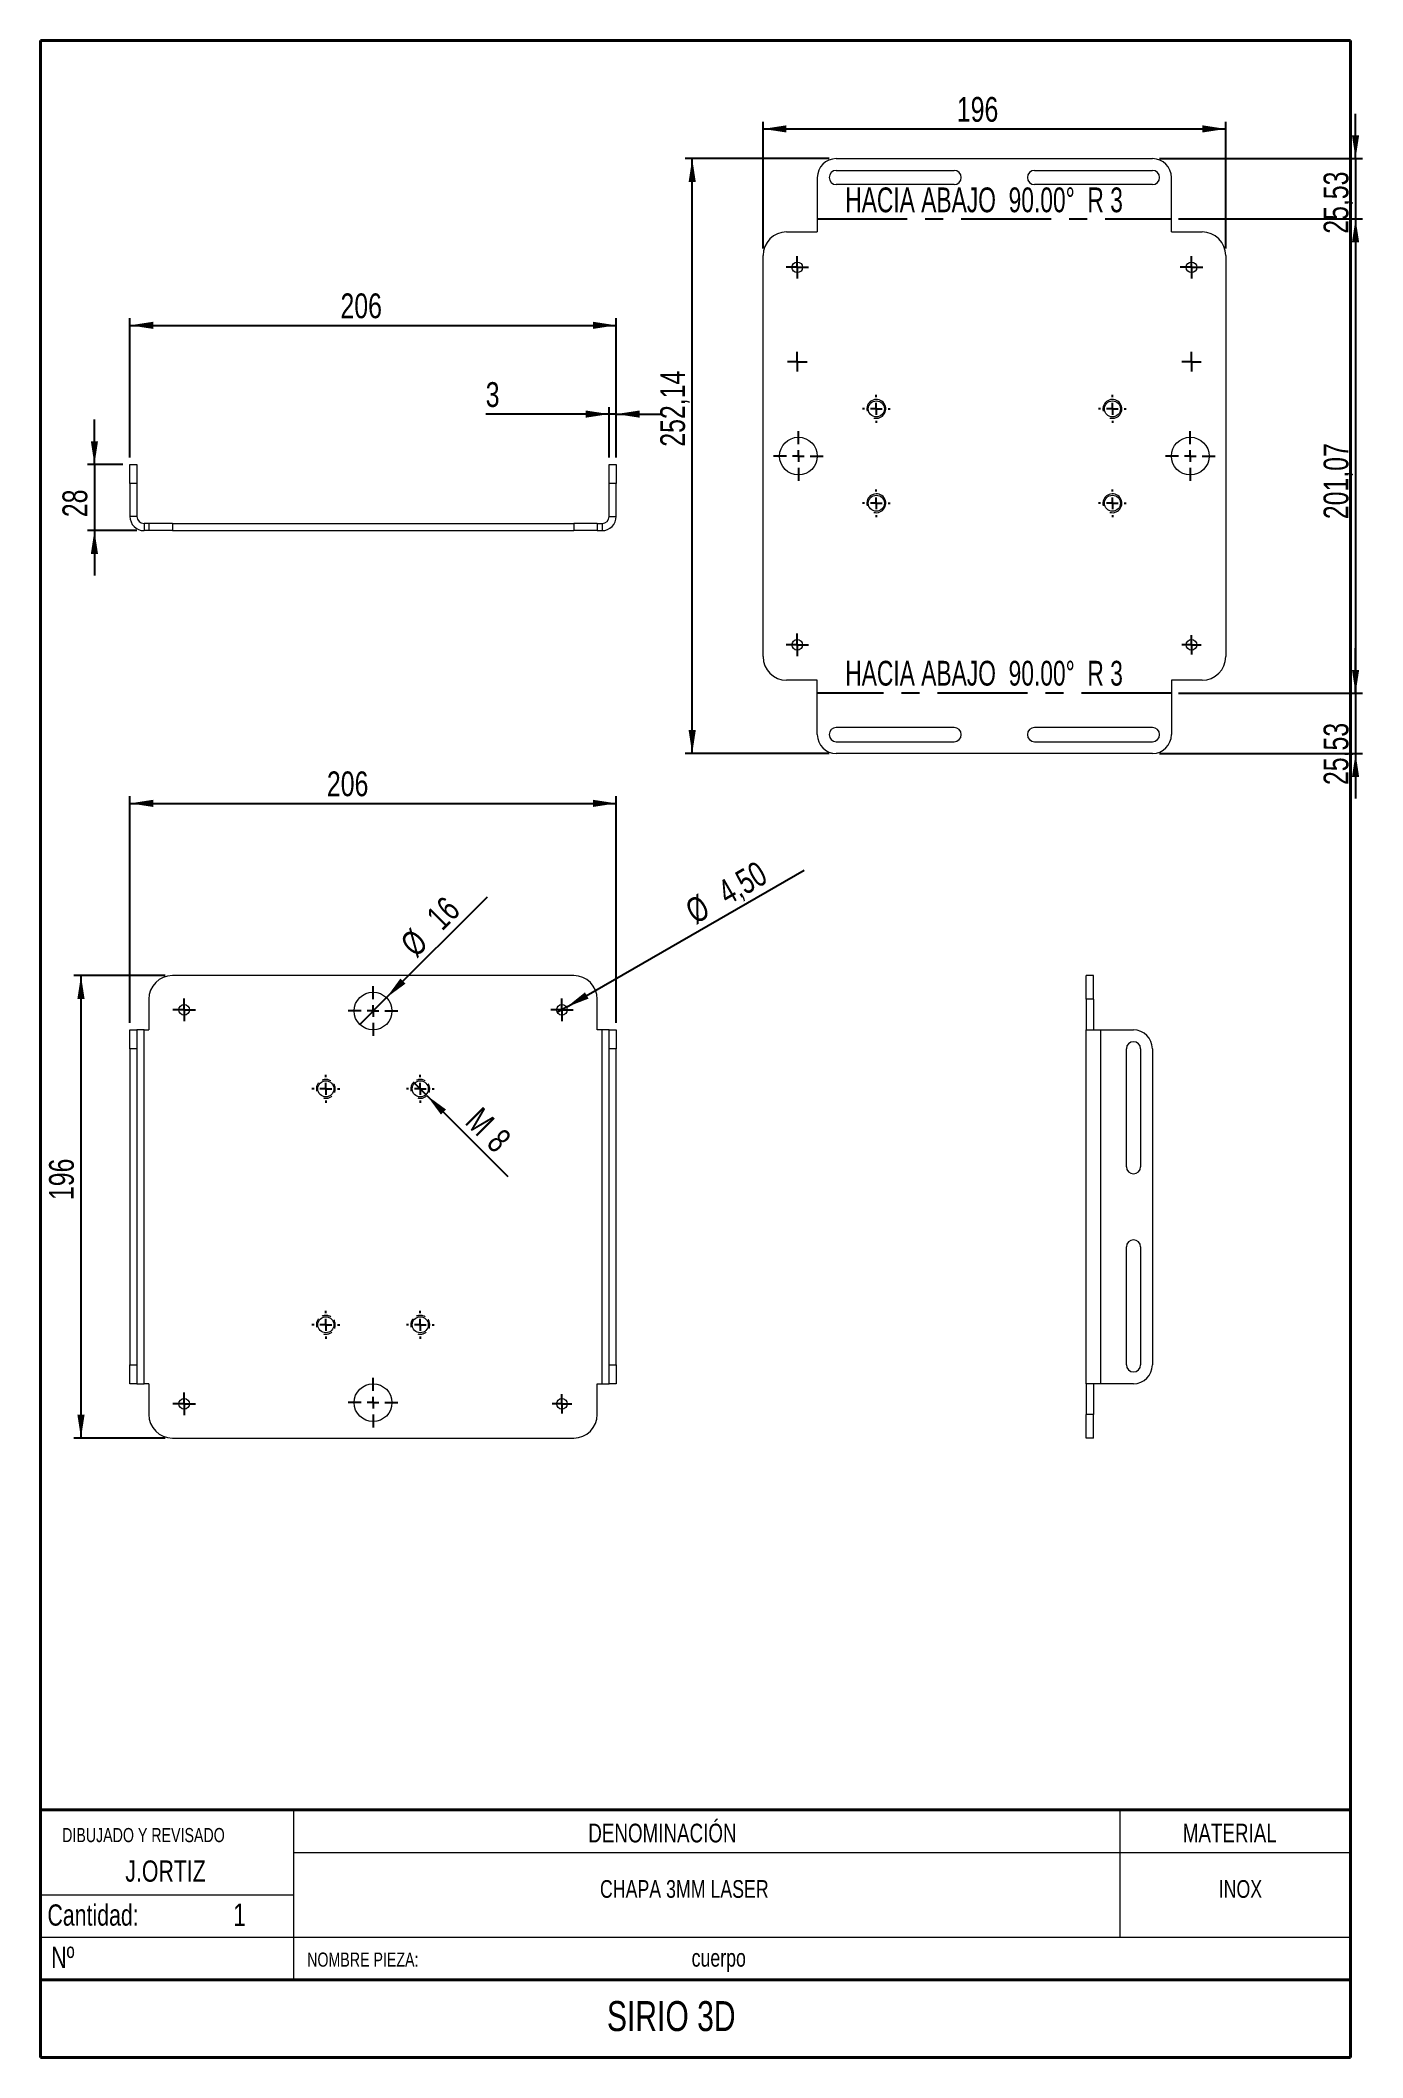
# Model space of a CAD drawing. Header units: millimetres. Extents: x 51 to 611, y 24 to 879.
import ezdxf

# ---------------------------------------------------------------- set-up
doc = ezdxf.new("R2010")
doc.units = ezdxf.units.MM
doc.header["$LTSCALE"] = 3
doc.linetypes.add('CENTERX2', pattern=[20.32, 12.7, -2.54, 2.54, -2.54])
doc.linetypes.add('HIDDEN', pattern=[1.905, 1.27, -0.635])
doc.layers.add('FORMAT', color=7, linetype='Continuous')
doc.styles.add('SLDTEXTSTYLE0', font='TXT', dxfattribs={"width": 0.75})
doc.styles.add('SLDTEXTSTYLE1', font='TXT', dxfattribs={"width": 0.6875})
doc.dimstyles.new('SLDDIMSTYLE0', dxfattribs={"dimtxt": 10.5, "dimasz": 9.906, "dimexe": 0, "dimexo": 0.0625, "dimgap": 2.625, "dimtad": 1, "dimrnd": 1e-09, "dimzin": 12, "dimdsep": 46, "dimtxsty": 'SLDTEXTSTYLE0', "dimsah": 1, "dimcen": 0.09, "dimadec": 0, "dimazin": 3, "dimtfac": 1, "dimtofl": 0, "dimtmove": 0, "dimatfit": 3, "dimfxl": 0, "dimfrac": 2, "dimtolj": 1, "dimtzin": 12, "dimarcsym": 0})
doc.dimstyles.new('SLDDIMSTYLE1', dxfattribs={"dimtxt": 10.5, "dimasz": 9.906, "dimexe": 0, "dimexo": 0.0625, "dimgap": 2.625, "dimtad": 1, "dimrnd": 1e-09, "dimzin": 12, "dimdsep": 46, "dimtxsty": 'SLDTEXTSTYLE0', "dimblk1": 'NONE', "dimsah": 1, "dimcen": 0, "dimadec": 0, "dimazin": 3, "dimtfac": 1, "dimtmove": 0, "dimatfit": 3, "dimldrblk": 'NONE', "dimfxl": 0, "dimfrac": 2, "dimtolj": 1, "dimtzin": 12, "dimarcsym": 0})
doc.dimstyles.new('SLDDIMSTYLE2', dxfattribs={"dimtxt": 10.5, "dimasz": 9.906, "dimexe": 0, "dimexo": 0.0625, "dimgap": 2.625, "dimtad": 1, "dimrnd": 1e-09, "dimzin": 12, "dimdsep": 46, "dimtxsty": 'SLDTEXTSTYLE0', "dimblk1": 'NONE', "dimsah": 1, "dimcen": 0, "dimadec": 0, "dimazin": 3, "dimtfac": 1, "dimtmove": 0, "dimatfit": 3, "dimldrblk": 'NONE', "dimfxl": 0, "dimfrac": 2, "dimtolj": 1, "dimtzin": 12, "dimarcsym": 0})
doc.dimstyles.new('SLDDIMSTYLE3', dxfattribs={"dimtxt": 10.5, "dimasz": 9.906, "dimexe": 0, "dimexo": 0.0625, "dimgap": 2.625, "dimtad": 1, "dimrnd": 1e-09, "dimzin": 12, "dimdsep": 46, "dimtxsty": 'SLDTEXTSTYLE0', "dimsah": 1, "dimcen": 0.09, "dimadec": 0, "dimazin": 3, "dimtfac": 1, "dimtmove": 0, "dimatfit": 0, "dimfxl": 0, "dimfrac": 2, "dimtolj": 1, "dimtzin": 12, "dimarcsym": 0})

# ---------------------------------------------------------------- blocks, each defined once
blk = doc.blocks.new('_D')
at = {"layer": 'FORMAT'}
for p, q in [((88.93, 462.61), (88.93, 558.61)), ((294.93, 462.61), (294.93, 558.61)), ((88.93, 555.61), (294.93, 555.61))]:
    blk.add_line(p, q, dxfattribs=at)
for points in [[(88.93, 555.61), (98.84, 554.08), (98.84, 557.13)], [(294.93, 555.61), (285.03, 557.13), (285.03, 554.08)]]:
    blk.add_solid(points, dxfattribs=at)
at = {"layer": 'FORMAT', "insert": (172.38, 569.14, -27.9), "char_height": 10.5, "attachment_point": 1, "style": 'SLDTEXTSTYLE0'}
blk.add_mtext('206', dxfattribs=at)
blk = doc.blocks.new('_D_1')
at = {"layer": 'FORMAT'}
for p, q in [((103.93, 482.61), (65.2, 482.61)), ((68.2, 482.61), (68.2, 286.61)), ((103.93, 286.61), (65.2, 286.61))]:
    blk.add_line(p, q, dxfattribs=at)
for points in [[(68.2, 482.61), (66.68, 472.7), (69.73, 472.7)], [(68.2, 286.61), (69.73, 296.51), (66.68, 296.51)]]:
    blk.add_solid(points, dxfattribs=at)
at = {"layer": 'FORMAT', "insert": (54.67, 387.47, -27.9), "char_height": 10.5, "attachment_point": 1, "rotation": 90, "style": 'SLDTEXTSTYLE0'}
blk.add_mtext('196', dxfattribs=at)
blk = doc.blocks.new('_D_2')
at = {"layer": 'FORMAT'}
for q in [(240.36, 516.03), (186.27, 461.95)]:
    blk.add_line((197.59, 473.26), q, dxfattribs=at)
blk.add_solid([(197.59, 473.26), (205.67, 479.19), (203.51, 481.35)], dxfattribs=at)
at = {"layer": 'FORMAT', "char_height": 10.5, "attachment_point": 1, "rotation": 45, "style": 'SLDTEXTSTYLE0'}
for s, insert in [('16', (213.75, 508.63, -27.9)), ('%%c', (202.67, 497.32, -27.9))]:
    blk.add_mtext(s, dxfattribs=dict(at, insert=insert))
blk = doc.blocks.new('_NONE')
blk = doc.blocks.new('_D_3')
at = {"layer": 'FORMAT'}
for q in [(209.1, 437.44), (249.06, 397.48)]:
    blk.add_line((214.76, 431.78), q, dxfattribs=at)
blk.add_solid([(214.76, 431.78), (220.69, 423.7), (222.84, 425.85)], dxfattribs=at)
at = {"layer": 'FORMAT', "char_height": 10.5, "attachment_point": 1, "rotation": 315, "style": 'SLDTEXTSTYLE0'}
for s, insert in [('M', (237.88, 427.54, -27.9)), ('8', (246.98, 418.44, -27.9))]:
    blk.add_mtext(s, dxfattribs=dict(at, insert=insert))
blk = doc.blocks.new('_D_4')
at = {"layer": 'FORMAT'}
for q in [(374.56, 527.36), (269.98, 466.98)]:
    blk.add_line((273.88, 469.23), q, dxfattribs=at)
blk.add_solid([(273.88, 469.23), (283.22, 472.87), (281.7, 475.51)], dxfattribs=at)
at = {"layer": 'FORMAT', "char_height": 10.5, "attachment_point": 1, "rotation": 30, "style": 'SLDTEXTSTYLE0'}
for s, insert in [('4,50', (336.82, 521.35, -27.9)), ('%%c', (323.19, 513.29, -27.9))]:
    blk.add_mtext(s, dxfattribs=dict(at, insert=insert))
blk = doc.blocks.new('SW_CENTERMARKSYMBOL_0')
at = {"layer": 'FORMAT', "color": 0}
for p, q in [((-2.5, 0), (-4.15, 0)), ((0, 0), (-2.5, 0)), ((0, 2.5), (0, 4.15)), ((0, 0), (0, 2.5)), ((0, 0), (0, -2.5)), ((0, 0), (2.5, 0)), ((2.5, 0), (4.15, 0)), ((0, -2.5), (0, -4.15))]:
    blk.add_line(p, q, dxfattribs=at)
blk = doc.blocks.new('SW_CENTERMARKSYMBOL_1')
at = {"layer": 'FORMAT', "color": 0}
for p, q in [((-2.5, 0), (-4.75, 0)), ((0, 0), (-2.5, 0)), ((0, 2.5), (0, 4.75)), ((0, 0), (0, 2.5)), ((0, 0), (0, -2.5)), ((0, 0), (2.5, 0)), ((2.5, 0), (4.75, 0)), ((0, -2.5), (0, -4.75))]:
    blk.add_line(p, q, dxfattribs=at)
blk = doc.blocks.new('SW_CENTERMARKSYMBOL_2')
at = {"layer": 'FORMAT', "color": 0}
for p, q in [((0, 0), (-2.5, 0)), ((0, 2.5), (0, 4.75)), ((0, 0), (0, 2.5)), ((0, 0), (0, -2.5)), ((0, 0), (2.5, 0)), ((2.5, 0), (4.75, 0)), ((-2.5, 0), (-4.75, 0)), ((0, -2.5), (0, -4.75))]:
    blk.add_line(p, q, dxfattribs=at)
blk = doc.blocks.new('SW_CENTERMARKSYMBOL_3')
at = {"layer": 'FORMAT', "color": 0}
for p, q in [((0, 0), (-2.5, 0)), ((0, 2.5), (0, 4.15)), ((0, 0), (0, 2.5)), ((0, 0), (0, -2.5)), ((0, 0), (2.5, 0)), ((2.5, 0), (4.15, 0)), ((-2.5, 0), (-4.15, 0)), ((0, -2.5), (0, -4.15))]:
    blk.add_line(p, q, dxfattribs=at)
blk = doc.blocks.new('SW_CENTERMARKSYMBOL_4')
at = {"layer": 'FORMAT', "color": 0}
for p, q in [((0, 0), (-2.5, 0)), ((0, 2.5), (0, 4.75)), ((0, 0), (0, 2.5)), ((0, 0), (0, -2.5)), ((0, 0), (2.5, 0)), ((2.5, 0), (4.75, 0)), ((-2.5, 0), (-4.75, 0)), ((0, -2.5), (0, -4.75))]:
    blk.add_line(p, q, dxfattribs=at)
blk = doc.blocks.new('SW_CENTERMARKSYMBOL_5')
at = {"layer": 'FORMAT', "color": 0}
for p, q in [((-2.5, 0), (-4.15, 0)), ((0, 0), (-2.5, 0)), ((0, 2.5), (0, 4.15)), ((0, 0), (0, 2.5)), ((0, 0), (0, -2.5)), ((0, 0), (2.5, 0)), ((2.5, 0), (4.15, 0)), ((0, -2.5), (0, -4.15))]:
    blk.add_line(p, q, dxfattribs=at)
blk = doc.blocks.new('SW_CENTERMARKSYMBOL_6')
at = {"layer": 'FORMAT', "color": 0}
for p, q in [((-5, 0), (-5.9, 0)), ((0, 0), (-2.5, 0)), ((0, 5), (0, 5.9)), ((0, 0), (0, 2.5)), ((0, 0), (0, -2.5)), ((0, 0), (2.5, 0)), ((5, 0), (5.9, 0)), ((0, -5), (0, -5.9))]:
    blk.add_line(p, q, dxfattribs=at)
blk = doc.blocks.new('SW_CENTERMARKSYMBOL_7')
at = {"layer": 'FORMAT', "color": 0}
for p, q in [((-5, 0), (-5.9, 0)), ((0, 0), (-2.5, 0)), ((0, 5), (0, 5.9)), ((0, 0), (0, 2.5)), ((0, 0), (0, -2.5)), ((0, 0), (2.5, 0)), ((5, 0), (5.9, 0)), ((0, -5), (0, -5.9))]:
    blk.add_line(p, q, dxfattribs=at)
blk = doc.blocks.new('SW_CENTERMARKSYMBOL_8')
at = {"layer": 'FORMAT', "color": 0}
for p, q in [((-5, 0), (-5.9, 0)), ((0, 0), (-2.5, 0)), ((0, 5), (0, 5.9)), ((0, 0), (0, 2.5)), ((0, 0), (0, -2.5)), ((0, 0), (2.5, 0)), ((5, 0), (5.9, 0)), ((0, -5), (0, -5.9))]:
    blk.add_line(p, q, dxfattribs=at)
blk = doc.blocks.new('SW_CENTERMARKSYMBOL_9')
at = {"layer": 'FORMAT', "color": 0}
for p, q in [((0, 0), (-2.5, 0)), ((0, 5), (0, 5.9)), ((0, 0), (0, 2.5)), ((0, 0), (0, -2.5)), ((0, 0), (2.5, 0)), ((5, 0), (5.9, 0)), ((-5, 0), (-5.9, 0)), ((0, -5), (0, -5.9))]:
    blk.add_line(p, q, dxfattribs=at)
blk = doc.blocks.new('SW_CENTERMARKSYMBOL_10')
at = {"layer": 'FORMAT', "color": 0}
for p, q in [((0, 5), (0, 10.5)), ((-5, 0), (-10.5, 0)), ((0, 0), (-2.5, 0)), ((0, 0), (0, 2.5)), ((0, 0), (0, -2.5)), ((0, 0), (2.5, 0)), ((5, 0), (10.5, 0)), ((0, -5), (0, -10.5))]:
    blk.add_line(p, q, dxfattribs=at)
blk = doc.blocks.new('SW_CENTERMARKSYMBOL_11')
at = {"layer": 'FORMAT', "color": 0}
for p, q in [((0, 5), (0, 10.5)), ((0, 0), (-2.5, 0)), ((0, 0), (0, 2.5)), ((0, 0), (0, -2.5)), ((0, 0), (2.5, 0)), ((5, 0), (10.5, 0)), ((-5, 0), (-10.5, 0)), ((0, -5), (0, -10.5))]:
    blk.add_line(p, q, dxfattribs=at)
blk = doc.blocks.new('_D_5')
at = {"layer": 'FORMAT'}
for p, q in [((88.93, 702.2), (88.93, 761.21)), ((294.93, 702.2), (294.93, 761.21)), ((88.93, 758.21), (294.93, 758.21))]:
    blk.add_line(p, q, dxfattribs=at)
for points in [[(88.93, 758.21), (98.84, 756.69), (98.84, 759.73)], [(294.93, 758.21), (285.03, 759.73), (285.03, 756.69)]]:
    blk.add_solid(points, dxfattribs=at)
at = {"layer": 'FORMAT', "insert": (178.13, 771.74, 0.1), "char_height": 10.5, "attachment_point": 1, "style": 'SLDTEXTSTYLE0'}
blk.add_mtext('206', dxfattribs=at)
blk = doc.blocks.new('_D_6')
at = {"layer": 'FORMAT'}
for p, q in [((73.9, 699.2), (73.9, 718.25)), ((85.93, 699.2), (70.9, 699.2)), ((73.9, 699.2), (73.9, 671.2)), ((91.93, 671.2), (70.9, 671.2)), ((73.9, 671.2), (73.9, 652.15))]:
    blk.add_line(p, q, dxfattribs=at)
for points in [[(73.9, 699.2), (75.42, 709.11), (72.37, 709.11)], [(73.9, 671.2), (72.37, 661.29), (75.42, 661.29)]]:
    blk.add_solid(points, dxfattribs=at)
at = {"layer": 'FORMAT', "insert": (60.36, 676.92, 0.1), "char_height": 10.5, "attachment_point": 1, "rotation": 90, "style": 'SLDTEXTSTYLE0'}
blk.add_mtext('28', dxfattribs=at)
blk = doc.blocks.new('_D_7')
at = {"layer": 'FORMAT'}
for p, q in [((291.93, 720.6), (239.65, 720.6)), ((291.93, 702.2), (291.93, 723.6)), ((294.93, 720.6), (291.93, 720.6)), ((294.93, 702.2), (294.93, 723.6)), ((294.93, 720.6), (313.98, 720.6))]:
    blk.add_line(p, q, dxfattribs=at)
for points in [[(291.93, 720.6), (282.03, 722.12), (282.03, 719.07)], [(294.93, 720.6), (304.84, 719.07), (304.84, 722.12)]]:
    blk.add_solid(points, dxfattribs=at)
at = {"layer": 'FORMAT', "insert": (239.65, 734.13, 0.1), "char_height": 10.5, "attachment_point": 1, "style": 'SLDTEXTSTYLE0'}
blk.add_mtext('3', dxfattribs=at)
blk = doc.blocks.new('_D_8')
at = {"layer": 'FORMAT'}
for p, q in [((608.12, 828.87), (608.12, 847.92)), ((525.12, 828.87), (611.12, 828.87)), ((608.12, 828.87), (608.12, 803.33)), ((533.12, 803.33), (611.12, 803.33)), ((608.12, 803.33), (608.12, 784.28))]:
    blk.add_line(p, q, dxfattribs=at)
for points in [[(608.12, 828.87), (609.64, 838.77), (606.6, 838.77)], [(608.12, 803.33), (606.6, 793.43), (609.64, 793.43)]]:
    blk.add_solid(points, dxfattribs=at)
at = {"layer": 'FORMAT', "insert": (594.58, 797.03, 11.6), "char_height": 10.5, "attachment_point": 1, "rotation": 90, "style": 'SLDTEXTSTYLE0'}
blk.add_mtext('25,53', dxfattribs=at)
blk = doc.blocks.new('_D_9')
at = {"layer": 'FORMAT'}
for p, q in [((533.12, 803.33), (611.12, 803.33)), ((608.12, 803.33), (608.12, 602.27)), ((533.12, 602.27), (611.12, 602.27))]:
    blk.add_line(p, q, dxfattribs=at)
for points in [[(608.12, 803.33), (606.6, 793.43), (609.64, 793.43)], [(608.12, 602.27), (609.64, 612.17), (606.6, 612.17)]]:
    blk.add_solid(points, dxfattribs=at)
at = {"layer": 'FORMAT', "insert": (594.58, 676.06, 11.6), "char_height": 10.5, "attachment_point": 1, "rotation": 90, "style": 'SLDTEXTSTYLE0'}
blk.add_mtext('201,07', dxfattribs=at)
blk = doc.blocks.new('_D_10')
at = {"layer": 'FORMAT'}
for p, q in [((608.12, 602.27), (608.12, 621.32)), ((533.12, 602.27), (611.12, 602.27)), ((608.12, 602.27), (608.12, 576.73)), ((525.12, 576.73), (611.12, 576.73)), ((608.12, 576.73), (608.12, 557.68))]:
    blk.add_line(p, q, dxfattribs=at)
for points in [[(608.12, 602.27), (609.64, 612.17), (606.6, 612.17)], [(608.12, 576.73), (606.6, 566.83), (609.64, 566.83)]]:
    blk.add_solid(points, dxfattribs=at)
at = {"layer": 'FORMAT', "insert": (594.58, 563.37, 11.6), "char_height": 10.5, "attachment_point": 1, "rotation": 90, "style": 'SLDTEXTSTYLE0'}
blk.add_mtext('25,53', dxfattribs=at)
blk = doc.blocks.new('_D_11')
at = {"layer": 'FORMAT'}
for p, q in [((385.12, 828.87), (324.12, 828.87)), ((327.12, 576.73), (327.12, 828.87)), ((385.12, 576.73), (324.12, 576.73))]:
    blk.add_line(p, q, dxfattribs=at)
for points in [[(327.12, 828.87), (325.6, 818.96), (328.64, 818.96)], [(327.12, 576.73), (328.64, 586.64), (325.6, 586.64)]]:
    blk.add_solid(points, dxfattribs=at)
at = {"layer": 'FORMAT', "insert": (313.58, 706.77, 11.6), "char_height": 10.5, "attachment_point": 1, "rotation": 90, "style": 'SLDTEXTSTYLE0'}
blk.add_mtext('252,14', dxfattribs=at)
blk = doc.blocks.new('_D_12')
at = {"layer": 'FORMAT'}
for p, q in [((357.12, 790.8), (357.12, 844.46)), ((357.12, 841.46), (553.12, 841.46)), ((553.12, 790.8), (553.12, 844.46))]:
    blk.add_line(p, q, dxfattribs=at)
for points in [[(357.12, 841.46), (367.03, 839.94), (367.03, 842.99)], [(553.12, 841.46), (543.21, 842.99), (543.21, 839.94)]]:
    blk.add_solid(points, dxfattribs=at)
at = {"layer": 'FORMAT', "insert": (439.22, 855, 11.6), "char_height": 10.5, "attachment_point": 1, "style": 'SLDTEXTSTYLE0'}
blk.add_mtext('196', dxfattribs=at)
blk = doc.blocks.new('SW_CENTERMARKSYMBOL_12')
at = {"layer": 'FORMAT', "color": 0}
for p, q in [((-2.5, 0), (-4.15, 0)), ((0, 0), (-2.5, 0)), ((0, 2.5), (0, 4.15)), ((0, 0), (0, 2.5)), ((0, 0), (0, -2.5)), ((0, 0), (2.5, 0)), ((2.5, 0), (4.15, 0)), ((0, -2.5), (0, -4.15))]:
    blk.add_line(p, q, dxfattribs=at)
blk = doc.blocks.new('SW_CENTERMARKSYMBOL_13')
at = {"layer": 'FORMAT', "color": 0}
for p, q in [((-2.5, 0), (-4.15, 0)), ((0, 0), (-2.5, 0)), ((0, 2.5), (0, 4.15)), ((0, 0), (0, 2.5)), ((0, 0), (0, -2.5)), ((0, 0), (2.5, 0)), ((2.5, 0), (4.15, 0)), ((0, -2.5), (0, -4.15))]:
    blk.add_line(p, q, dxfattribs=at)
blk = doc.blocks.new('SW_CENTERMARKSYMBOL_14')
at = {"layer": 'FORMAT', "color": 0}
for p, q in [((-2.5, 0), (-4.75, 0)), ((0, 0), (-2.5, 0)), ((0, 2.5), (0, 4.75)), ((0, 0), (0, 2.5)), ((0, 0), (0, -2.5)), ((0, 0), (2.5, 0)), ((2.5, 0), (4.75, 0)), ((0, -2.5), (0, -4.75))]:
    blk.add_line(p, q, dxfattribs=at)
blk = doc.blocks.new('SW_CENTERMARKSYMBOL_15')
at = {"layer": 'FORMAT', "color": 0}
for p, q in [((-2.5, 0), (-4.75, 0)), ((0, 0), (-2.5, 0)), ((0, 2.5), (0, 4.75)), ((0, 0), (0, 2.5)), ((0, 0), (0, -2.5)), ((0, 0), (2.5, 0)), ((2.5, 0), (4.75, 0)), ((0, -2.5), (0, -4.75))]:
    blk.add_line(p, q, dxfattribs=at)
blk = doc.blocks.new('SW_CENTERMARKSYMBOL_16')
at = {"layer": 'FORMAT', "color": 0}
for p, q in [((-2.5, 0), (-4.15, 0)), ((0, 0), (-2.5, 0)), ((0, 2.5), (0, 4.15)), ((0, 0), (0, 2.5)), ((0, 0), (0, -2.5)), ((0, 0), (2.5, 0)), ((2.5, 0), (4.15, 0)), ((0, -2.5), (0, -4.15))]:
    blk.add_line(p, q, dxfattribs=at)
blk = doc.blocks.new('SW_CENTERMARKSYMBOL_17')
at = {"layer": 'FORMAT', "color": 0}
for p, q in [((-2.5, 0), (-4.15, 0)), ((0, 0), (-2.5, 0)), ((0, 2.5), (0, 4.15)), ((0, 0), (0, 2.5)), ((0, 0), (0, -2.5)), ((0, 0), (2.5, 0)), ((2.5, 0), (4.15, 0)), ((0, -2.5), (0, -4.15))]:
    blk.add_line(p, q, dxfattribs=at)
blk = doc.blocks.new('SW_CENTERMARKSYMBOL_18')
at = {"layer": 'FORMAT', "color": 0}
for p, q in [((-2.5, 0), (-4.75, 0)), ((0, 0), (-2.5, 0)), ((0, 2.5), (0, 4.75)), ((0, 0), (0, 2.5)), ((0, 0), (0, -2.5)), ((0, 0), (2.5, 0)), ((2.5, 0), (4.75, 0)), ((0, -2.5), (0, -4.75))]:
    blk.add_line(p, q, dxfattribs=at)
blk = doc.blocks.new('SW_CENTERMARKSYMBOL_19')
at = {"layer": 'FORMAT', "color": 0}
for p, q in [((-2.5, 0), (-4.15, 0)), ((0, 0), (-2.5, 0)), ((0, 2.5), (0, 4.15)), ((0, 0), (0, 2.5)), ((0, 0), (0, -2.5)), ((0, 0), (2.5, 0)), ((2.5, 0), (4.15, 0)), ((0, -2.5), (0, -4.15))]:
    blk.add_line(p, q, dxfattribs=at)
blk = doc.blocks.new('SW_CENTERMARKSYMBOL_20')
at = {"layer": 'FORMAT', "color": 0}
for p, q in [((-5, 0), (-5.9, 0)), ((0, 0), (-2.5, 0)), ((0, 5), (0, 5.9)), ((0, 0), (0, 2.5)), ((0, 0), (0, -2.5)), ((0, 0), (2.5, 0)), ((5, 0), (5.9, 0)), ((0, -5), (0, -5.9))]:
    blk.add_line(p, q, dxfattribs=at)
blk = doc.blocks.new('SW_CENTERMARKSYMBOL_21')
at = {"layer": 'FORMAT', "color": 0}
for p, q in [((-5, 0), (-5.9, 0)), ((0, 0), (-2.5, 0)), ((0, 5), (0, 5.9)), ((0, 0), (0, 2.5)), ((0, 0), (0, -2.5)), ((0, 0), (2.5, 0)), ((5, 0), (5.9, 0)), ((0, -5), (0, -5.9))]:
    blk.add_line(p, q, dxfattribs=at)
blk = doc.blocks.new('SW_CENTERMARKSYMBOL_22')
at = {"layer": 'FORMAT', "color": 0}
for p, q in [((-5, 0), (-5.9, 0)), ((0, 0), (-2.5, 0)), ((0, 5), (0, 5.9)), ((0, 0), (0, 2.5)), ((0, 0), (0, -2.5)), ((0, 0), (2.5, 0)), ((5, 0), (5.9, 0)), ((0, -5), (0, -5.9))]:
    blk.add_line(p, q, dxfattribs=at)
blk = doc.blocks.new('SW_CENTERMARKSYMBOL_23')
at = {"layer": 'FORMAT', "color": 0}
for p, q in [((-5, 0), (-5.9, 0)), ((0, 0), (-2.5, 0)), ((0, 5), (0, 5.9)), ((0, 0), (0, 2.5)), ((0, 0), (0, -2.5)), ((0, 0), (2.5, 0)), ((5, 0), (5.9, 0)), ((0, -5), (0, -5.9))]:
    blk.add_line(p, q, dxfattribs=at)
blk = doc.blocks.new('SW_CENTERMARKSYMBOL_24')
at = {"layer": 'FORMAT', "color": 0}
for p, q in [((0, 5), (0, 10.5)), ((-5, 0), (-10.5, 0)), ((0, 0), (-2.5, 0)), ((0, 0), (0, 2.5)), ((0, 0), (0, -2.5)), ((0, 0), (2.5, 0)), ((5, 0), (10.5, 0)), ((0, -5), (0, -10.5))]:
    blk.add_line(p, q, dxfattribs=at)
blk = doc.blocks.new('SW_CENTERMARKSYMBOL_25')
at = {"layer": 'FORMAT', "color": 0}
for p, q in [((0, 5), (0, 10.5)), ((-5, 0), (-10.5, 0)), ((0, 0), (-2.5, 0)), ((0, 0), (0, 2.5)), ((0, 0), (0, -2.5)), ((0, 0), (2.5, 0)), ((5, 0), (10.5, 0)), ((0, -5), (0, -10.5))]:
    blk.add_line(p, q, dxfattribs=at)

msp = doc.modelspace()

# ---------------------------------------------------------------- linework, layer by layer
at = {"color": 7, "linetype": 'Continuous', "lineweight": 40}
for p, q in [((51, 24), (51, 879)), ((51, 879), (606, 879)), ((606, 192), (606, 879)), ((606, 24), (606, 192)), ((51, 129), (606, 129)), ((51, 57), (606, 57)), ((51, 24), (606, 24))]:
    msp.add_line(p, q, dxfattribs=at)
at = {"color": 7, "linetype": 'Continuous', "lineweight": 15}
for p, q in [((380.12, 820.869), (380.12, 797.8)), ((388.12, 828.869), (522.12, 828.869)), ((388.12, 823.869), (438.12, 823.869)), ((472.12, 823.869), (522.12, 823.869)), ((530.12, 797.8), (530.12, 820.869)), ((438.12, 817.869), (388.12, 817.869)), ((522.12, 817.869), (472.12, 817.869)), ((367.12, 797.8), (380.12, 797.8)), ((530.12, 797.8), (543.12, 797.8)), ((357.12, 617.8), (357.12, 787.8)), ((553.12, 787.8), (553.12, 617.8)), ((88.931, 699.2), (91.931, 699.2)), ((88.931, 691.2), (88.931, 699.2)), ((91.931, 699.2), (91.931, 691.2)), ((291.931, 699.2), (294.931, 699.2)), ((291.931, 691.2), (291.931, 699.2)), ((294.931, 699.2), (294.931, 691.2)), ((88.931, 691.2), (88.931, 677.2)), ((91.931, 691.2), (88.931, 691.2)), ((91.931, 691.2), (91.931, 677.2)), ((291.931, 677.2), (291.931, 691.2)), ((294.931, 691.2), (291.931, 691.2)), ((294.931, 677.2), (294.931, 691.2)), ((91.931, 677.2), (88.931, 677.2)), ((291.931, 677.2), (294.931, 677.2)), ((94.931, 674.2), (94.931, 671.2)), ((96.931, 674.2), (94.931, 674.2)), ((96.931, 671.2), (94.931, 671.2)), ((96.931, 674.2), (96.931, 671.2)), ((106.931, 674.2), (96.931, 674.2)), ((106.931, 671.2), (96.931, 671.2)), ((106.931, 674.2), (106.931, 671.2)), ((106.931, 674.2), (276.931, 674.2)), ((106.931, 671.2), (276.931, 671.2)), ((276.931, 674.2), (276.931, 671.2)), ((286.931, 674.2), (276.931, 674.2)), ((286.931, 671.2), (276.931, 671.2)), ((286.931, 674.2), (286.931, 671.2)), ((286.931, 674.2), (288.931, 674.2)), ((286.931, 671.2), (288.931, 671.2)), ((288.931, 674.2), (288.931, 671.2)), ((380.12, 607.8), (367.12, 607.8)), ((380.12, 584.732), (380.12, 607.8)), ((543.12, 607.8), (530.12, 607.8)), ((530.12, 607.8), (530.12, 584.732)), ((438.12, 587.732), (388.12, 587.732)), ((388.12, 581.732), (438.12, 581.732)), ((522.12, 587.732), (472.12, 587.732)), ((472.12, 581.732), (522.12, 581.732)), ((522.12, 576.732), (388.12, 576.732)), ((276.931, 482.608), (106.931, 482.608)), ((497.055, 482.608), (494.055, 482.608)), ((494.055, 472.608), (494.055, 482.608)), ((497.055, 472.608), (497.055, 482.608)), ((96.931, 472.608), (96.931, 459.608)), ((286.931, 459.608), (286.931, 472.608)), ((497.055, 472.608), (494.055, 472.608)), ((494.055, 472.608), (494.055, 459.608)), ((497.055, 472.608), (497.055, 459.608)), ((88.931, 459.608), (91.931, 459.608)), ((88.931, 451.608), (88.931, 459.608)), ((91.931, 459.608), (91.931, 451.608)), ((94.931, 459.608), (91.931, 459.608)), ((94.931, 309.608), (94.931, 459.608)), ((94.931, 459.608), (96.931, 459.608)), ((288.931, 459.608), (286.931, 459.608)), ((291.931, 459.608), (288.931, 459.608)), ((288.931, 309.608), (288.931, 459.608)), ((291.931, 459.608), (294.931, 459.608)), ((291.931, 451.608), (291.931, 459.608)), ((294.931, 459.608), (294.931, 451.608)), ((494.055, 459.608), (500.055, 459.608)), ((494.055, 309.608), (494.055, 459.608)), ((500.055, 459.608), (500.055, 309.608)), ((500.055, 459.608), (514.055, 459.608)), ((91.931, 451.608), (88.931, 451.608)), ((88.931, 451.608), (88.931, 317.608)), ((91.931, 451.608), (91.931, 317.608)), ((294.931, 451.608), (291.931, 451.608)), ((291.931, 317.608), (291.931, 451.608)), ((294.931, 317.608), (294.931, 451.608)), ((511.055, 401.608), (511.055, 451.608)), ((517.055, 451.608), (517.055, 401.608)), ((522.055, 451.608), (522.055, 317.608)), ((511.055, 317.608), (511.055, 367.608)), ((517.055, 367.608), (517.055, 317.608)), ((88.931, 317.608), (91.931, 317.608)), ((88.931, 309.608), (88.931, 317.608)), ((91.931, 317.608), (91.931, 309.608)), ((291.931, 317.608), (294.931, 317.608)), ((291.931, 309.608), (291.931, 317.608)), ((294.931, 317.608), (294.931, 309.608)), ((91.931, 309.608), (88.931, 309.608)), ((91.931, 309.608), (94.931, 309.608)), ((96.931, 309.608), (94.931, 309.608)), ((96.931, 309.608), (96.931, 296.608)), ((286.931, 296.608), (286.931, 309.608)), ((286.931, 309.608), (288.931, 309.608)), ((288.931, 309.608), (291.931, 309.608)), ((294.931, 309.608), (291.931, 309.608)), ((500.055, 309.608), (494.055, 309.608)), ((494.055, 309.608), (494.055, 296.608)), ((497.055, 309.608), (497.055, 296.608)), ((514.055, 309.608), (500.055, 309.608)), ((497.055, 296.608), (494.055, 296.608)), ((494.055, 286.608), (494.055, 296.608)), ((497.055, 286.608), (497.055, 296.608)), ((106.931, 286.608), (276.931, 286.608)), ((497.055, 286.608), (494.055, 286.608)), ((158.413, 57), (158.371, 129)), ((508.393, 75), (508.393, 129)), ((158.382, 111), (606, 111)), ((51, 93), (158.392, 93)), ((51, 75), (606, 75))]:
    msp.add_line(p, q, dxfattribs=at)
at = {"color": 7, "linetype": 'CENTERX2'}
for p, q in [((380.12, 803.334), (530.12, 803.334)), ((530.12, 602.266), (380.12, 602.266))]:
    msp.add_line(p, q, dxfattribs=at)
at = {"color": 7, "linetype": 'Continuous', "lineweight": 15}
for centre, radius in [((371.62, 782.8), 2.25), ((538.62, 782.8), 2.25), ((405.12, 722.8), 3.4), ((505.12, 722.8), 3.4), ((372.12, 702.8), 8), ((538.12, 702.8), 8), ((405.12, 682.8), 3.4), ((505.12, 682.8), 3.4), ((371.62, 622.8), 2.25), ((538.62, 622.8), 2.25), ((111.931, 468.108), 2.25), ((191.931, 467.608), 8), ((271.931, 468.108), 2.25), ((171.931, 434.608), 3.4), ((211.931, 434.608), 3.4), ((171.931, 334.608), 3.4), ((211.931, 334.608), 3.4), ((191.931, 301.608), 8), ((111.931, 301.108), 2.25), ((271.931, 301.108), 2.25)]:
    msp.add_circle(centre, radius, dxfattribs=at)
for centre, radius, start, end in [((388.12, 820.869), 8, 90, 180), ((388.12, 820.869), 3, 90, 270), ((438.12, 820.869), 3, 270, 90), ((472.12, 820.869), 3, 90, 270), ((522.12, 820.869), 8, 0, 90), ((522.12, 820.869), 3, 270, 90), ((367.12, 787.8), 10, 90, 180), ((543.12, 787.8), 10, 0, 90), ((94.931, 677.2), 6, 180, 270), ((94.931, 677.2), 3, 180, 270), ((288.931, 677.2), 6, 270, 0), ((288.931, 677.2), 3, 270, 0), ((367.12, 617.8), 10, 180, 270), ((543.12, 617.8), 10, 270, 0), ((388.12, 584.732), 8, 180, 270), ((388.12, 584.732), 3, 90, 270), ((438.12, 584.732), 3, 270, 90), ((472.12, 584.732), 3, 90, 270), ((522.12, 584.732), 3, 270, 90), ((522.12, 584.732), 8, 270, 0), ((106.931, 472.608), 10, 90, 180), ((276.931, 472.608), 10, 0, 90), ((514.055, 451.608), 3, 0, 180), ((514.055, 451.608), 8, 0, 90), ((514.055, 401.608), 3, 180, 0), ((514.055, 367.608), 3, 0, 180), ((514.055, 317.608), 3, 180, 0), ((514.055, 317.608), 8, 270, 0), ((106.931, 296.608), 10, 180, 270), ((276.931, 296.608), 10, 270, 0)]:
    msp.add_arc(centre, radius, start, end, dxfattribs=at)
at = {"color": 7, "linetype": 'Continuous', "lineweight": 0}
for centre in [(405.12, 722.8), (505.12, 722.8), (405.12, 682.8), (505.12, 682.8)]:
    msp.add_arc(centre, 4, 255, 195, dxfattribs=at)
at = {"color": 7, "linetype": 'HIDDEN', "lineweight": 0}
for centre in [(171.931, 434.608), (211.931, 434.608), (171.931, 334.608), (211.931, 334.608)]:
    msp.add_arc(centre, 4, 255, 195, dxfattribs=at)

# ---------------------------------------------------------------- block references
at = {"layer": 'FORMAT'}
for name, p in [('SW_CENTERMARKSYMBOL_14', (371.62, 782.8)), ('SW_CENTERMARKSYMBOL_12', (371.62, 782.8)), ('SW_CENTERMARKSYMBOL_18', (538.62, 782.8)), ('SW_CENTERMARKSYMBOL_16', (538.62, 782.8)), ('SW_CENTERMARKSYMBOL_13', (371.62, 742.8)), ('SW_CENTERMARKSYMBOL_17', (538.62, 742.8)), ('SW_CENTERMARKSYMBOL_20', (405.12, 722.8)), ('SW_CENTERMARKSYMBOL_22', (505.12, 722.8)), ('SW_CENTERMARKSYMBOL_25', (372.12, 702.8)), ('SW_CENTERMARKSYMBOL_24', (538.12, 702.8)), ('SW_CENTERMARKSYMBOL_21', (405.12, 682.8)), ('SW_CENTERMARKSYMBOL_23', (505.12, 682.8)), ('SW_CENTERMARKSYMBOL_15', (371.62, 622.8)), ('SW_CENTERMARKSYMBOL_19', (538.62, 622.8)), ('SW_CENTERMARKSYMBOL_1', (111.931, 468.108)), ('SW_CENTERMARKSYMBOL_0', (111.931, 468.108)), ('SW_CENTERMARKSYMBOL_11', (191.931, 467.608)), ('SW_CENTERMARKSYMBOL_2', (271.931, 468.108)), ('SW_CENTERMARKSYMBOL_6', (171.931, 434.608)), ('SW_CENTERMARKSYMBOL_7', (211.931, 434.608)), ('SW_CENTERMARKSYMBOL_8', (171.931, 334.608)), ('SW_CENTERMARKSYMBOL_9', (211.931, 334.608)), ('SW_CENTERMARKSYMBOL_10', (191.931, 301.608)), ('SW_CENTERMARKSYMBOL_4', (111.931, 301.108)), ('SW_CENTERMARKSYMBOL_3', (111.931, 301.108)), ('SW_CENTERMARKSYMBOL_5', (271.931, 301.108))]:
    msp.add_blockref(name, p, dxfattribs=at)

# ---------------------------------------------------------------- texts
at = {"color": 7, "linetype": 'Continuous', "lineweight": 0, "style": 'SLDTEXTSTYLE0'}
for s, insert, char_height, attachment_point in [('DIBUJADO Y REVISADO', (60.224, 121.335), 6, 1), ('DENOMINACIÓN', (283.103, 123.162), 7.9375, 1), ('MATERIAL', (534.928, 123.162), 7.9375, 1), ('J.ORTIZ', (104.031, 107.579), 9, 2), ('CHAPA 3MM LASER', (323.779, 99.243), 7.5, 2), ('INOX', (559.336, 99.243), 7.5, 2), ('1', (135.341, 89.324), 9.525, 2), ('Nº', (55.616, 70.993), 9, 1), ('NOMBRE PIEZA:', (164.024, 68.554), 6, 1), ('cuerpo', (338.369, 70.071), 7.5, 2)]:
    msp.add_mtext(s, dxfattribs=dict(at, insert=insert, char_height=char_height, attachment_point=attachment_point))
at = {"layer": 'FORMAT'}
for s, insert, char_height, attachment_point, style in [('HACIA ABAJO  90.00°  R 3', (450.756, 816.646), 10.5, 2, 'SLDTEXTSTYLE1'), ('HACIA ABAJO  90.00°  R 3', (450.756, 616.022), 10.5, 2, 'SLDTEXTSTYLE1'), ('Cantidad:', (54.003, 88.952), 9, 1, 'SLDTEXTSTYLE0'), ('SIRIO 3D', (291, 47.973), 12.7, 1, 'SLDTEXTSTYLE0')]:
    msp.add_mtext(s, dxfattribs=dict(at, insert=insert, char_height=char_height, attachment_point=attachment_point, style=style))

# ---------------------------------------------------------------- dimensions: what is measured, and where the dimension line sits
for base, p1, p2, dimstyle, picture, middle in [((553.12, 841.461), (357.12, 787.8), (553.12, 787.8), 'SLDDIMSTYLE0', '_D_12', (455.12, 841.461)), ((294.931, 758.209), (88.931, 699.2), (294.931, 699.2), 'SLDDIMSTYLE0', '_D_5', (194.031, 758.209)), ((291.931, 720.598), (294.931, 699.2), (291.931, 699.2), 'SLDDIMSTYLE3', '_D_7', (247.798, 720.598))]:
    dim = msp.add_linear_dim(base=base, p1=p1, p2=p2, dimstyle=dimstyle, dxfattribs=at)
    dim.commit()
    dim.dimension.update_dxf_attribs({"geometry": picture, "text_midpoint": middle, "dimtype": 160})
for base, p1, p2, angle, dimstyle, picture, middle in [((608.1199, 803.3345), (522.1199, 828.8688), (530.1199, 803.3345), 90, 'SLDDIMSTYLE3', '_D_8', (608.1199, 818.7499)), ((327.12, 828.869), (388.12, 576.732), (388.12, 828.869), 90, 'SLDDIMSTYLE0', '_D_11', (327.12, 732.371)), ((608.12, 602.266), (530.12, 803.334), (530.12, 602.266), 90, 'SLDDIMSTYLE0', '_D_9', (608.12, 701.663)), ((73.897, 671.2), (88.931, 699.2), (94.931, 671.2), 90, 'SLDDIMSTYLE3', '_D_6', (73.897, 688.945)), ((608.12, 576.732), (530.12, 602.266), (522.12, 576.732), 90, 'SLDDIMSTYLE3', '_D_10', (608.12, 585.088)), ((294.931, 555.608), (88.931, 459.608), (294.931, 459.608), 0, 'SLDDIMSTYLE0', '_D', (188.282, 555.608)), ((68.204, 286.608), (106.931, 482.608), (106.931, 286.608), 90, 'SLDDIMSTYLE0', '_D_1', (68.204, 403.376))]:
    dim = msp.add_linear_dim(base=base, p1=p1, p2=p2, angle=angle, dimstyle=dimstyle, dxfattribs=at)
    dim.commit()
    dim.dimension.update_dxf_attribs({"geometry": picture, "text_midpoint": middle, "dimtype": 160})
for p1, p2, picture, middle in [((269.983, 466.983), (273.88, 469.233), '_D_4', (352.577, 514.669)), ((186.274, 461.951), (197.588, 473.265), '_D_2', (226.753, 502.43))]:
    dim = msp.add_diameter_dim_2p(p1=p1, p2=p2, dimstyle='SLDDIMSTYLE1', dxfattribs=at)
    dim.commit()
    dim.dimension.update_dxf_attribs({"geometry": picture, "text_midpoint": middle, "dimtype": 163})
dim = msp.add_diameter_dim_2p(p1=(209.103, 437.436), p2=(214.76, 431.78), text='M<>', dimstyle='SLDDIMSTYLE2', override={"dimpost": '<>'}, dxfattribs=at)
dim.commit()
dim.dimension.update_dxf_attribs({"geometry": '_D_3', "text_midpoint": (239.36, 407.179), "dimtype": 163})

doc.saveas('drawing.dxf')
